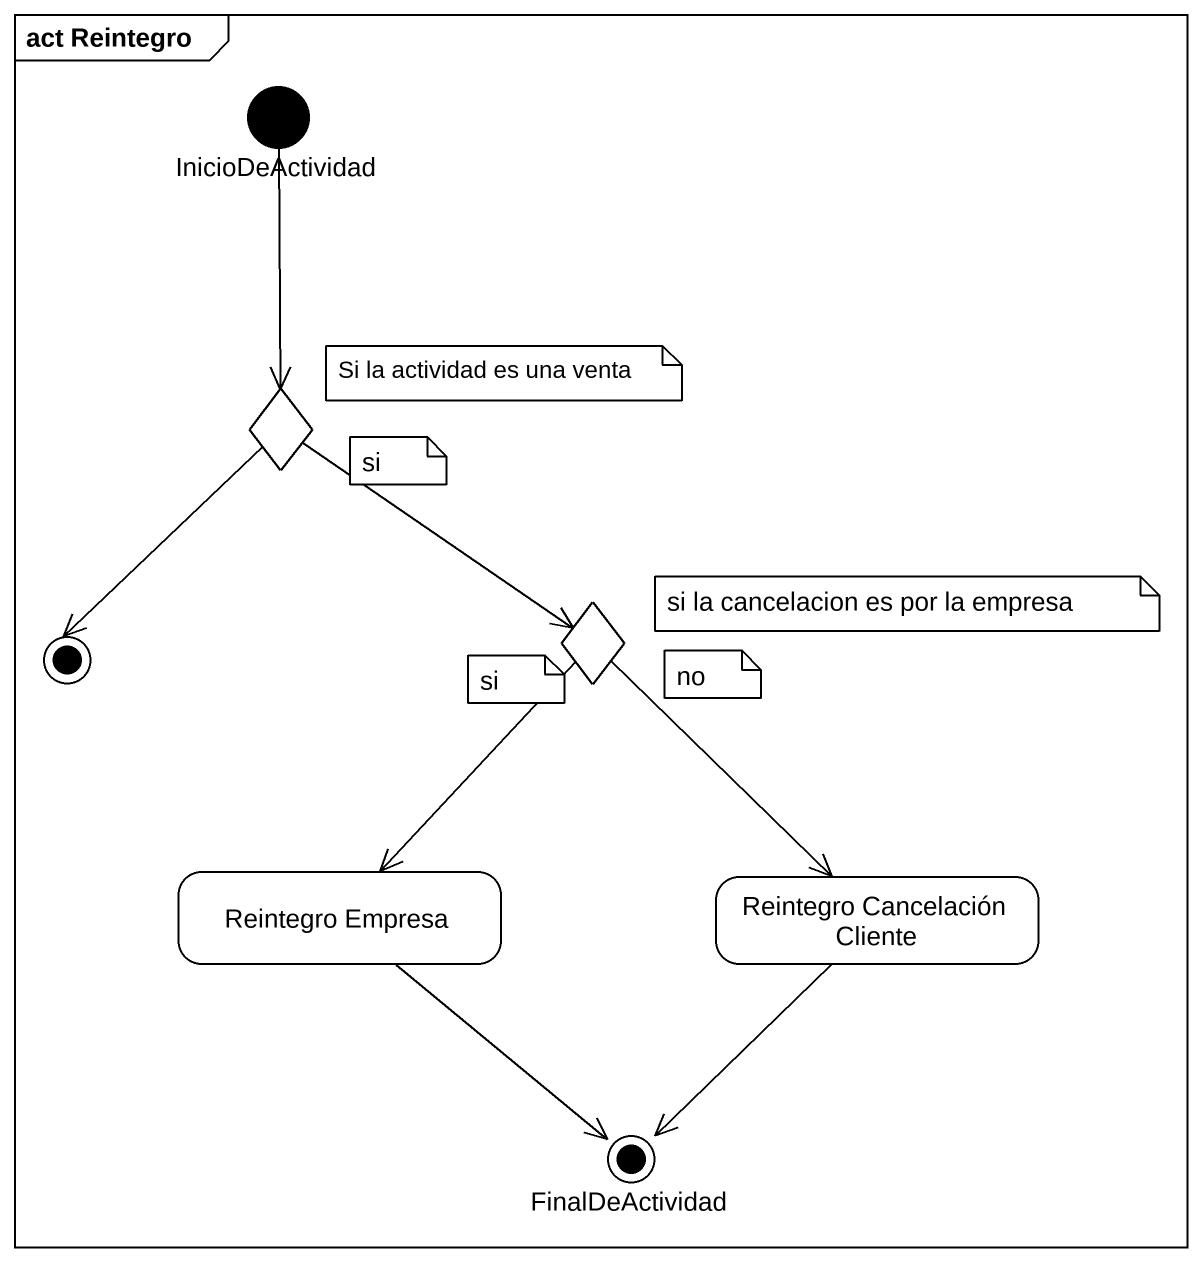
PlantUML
@startuml
mainframe act Reintegro
hide empty description
state InicioDeActividad <<start>>
state choice1 <<choice>>
state final1 <<end>>
state choice2 <<choice>>
state "Reintegro Empresa" as Reintegro_Empresa
state "Reintegro Cancelación Cliente" as Reintegro_Cancelación
state FinalDeActividad <<end>>
InicioDeActividad --> choice1
choice1 --> final1
choice1 --> choice2
choice2 --> Reintegro_Empresa
choice2 --> Reintegro_Cancelación
Reintegro_Empresa --> FinalDeActividad
Reintegro_Cancelación --> FinalDeActividad
note as N1
  Si la actividad es una venta
end note
note as N2
  si
end note
note as N3
  si la cancelacion es por la empresa
end note
note as N4
  si
end note
note as N5
  no
end note
@enduml
